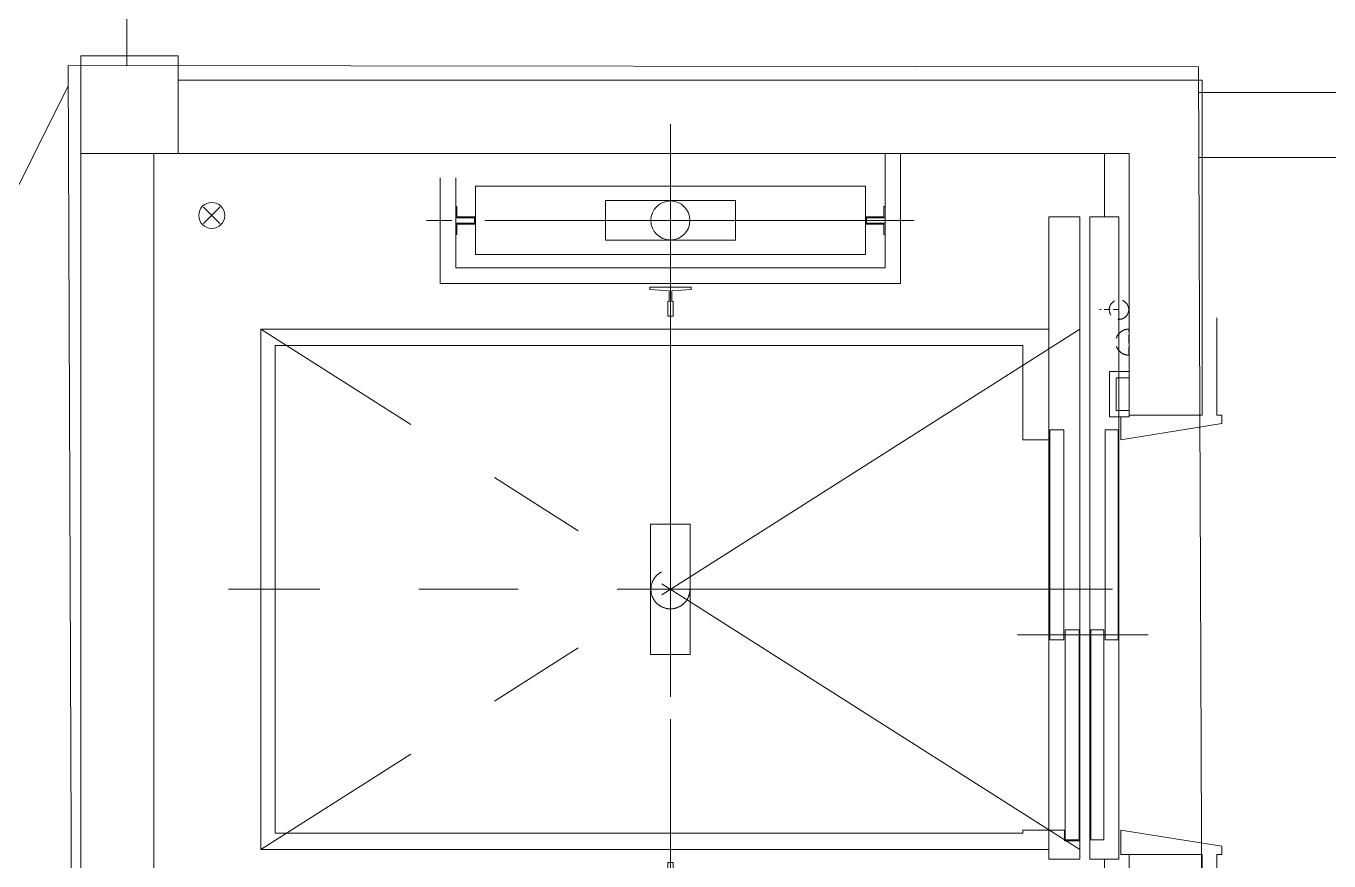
# Model space of a CAD drawing. Extents: x -234346 to 58427, y -132654 to -82394.
# Drawn here: x -148340 to -144331, y -103830 to -101263 of the extents above; entities that cross this region are included whole.
import ezdxf

# ---------------------------------------------------------------- set-up
doc = ezdxf.new("R2010")
doc.units = 0
doc.header["$LTSCALE"] = 8
doc.linetypes.add('CENTERX2', pattern=[101.60000000000001, 63.5, -12.7, 12.7, -12.7])
doc.linetypes.add('DASHED2', pattern=[9.524999999999999, 6.35, -3.175])
for name, color, linetype, lineweight in [('72_EGR_EQP_TAG', 9, 'Continuous', 5), ('Axis', 9, 'CENTERX2', 5), ('C-HYDR-CTCH', 9, 'Continuous', 5), ('Cabin', 9, 'Continuous', 5), ('Notes', 9, 'Continuous', 5), ('Structure', 9, 'Continuous', 5), ('Tech', 9, 'DASHED2', 5), ('Walls', 9, 'Continuous', 5)]:
    doc.layers.add(name, color=color, linetype=linetype, lineweight=lineweight)

# ---------------------------------------------------------------- blocks, each defined once
blk = doc.blocks.new('T127-1_B')
at = {"layer": 'Cabin'}
for p, q in [((78, 4), (82, 63.5)), ((44.5, 8), (44.5, 4)), ((44.5, 4), (78, 4)), ((44.5, -8), (44.5, -4)), ((44.5, -4), (78, -4)), ((78, -4), (82, -63.5))]:
    blk.add_line(p, q, dxfattribs=at)
at = {"layer": 'Cabin', "ltscale": 5}
for points in [[(82, 63.5), (89, 63.5), (89, -63.5), (82, -63.5)], [(44.5, 8), (0, 8), (0, -8), (44.5, -8)]]:
    blk.add_lwpolyline(points, dxfattribs=at)
blk = doc.blocks.new('T127-1_B__1680')
at = {"layer": 'Axis'}
blk.add_line((-990, 0), (990, 0), dxfattribs=at)
at = {"layer": 'Notes', "xscale": -1}
blk.add_blockref('T127-1_B', (-840, 0), dxfattribs=at)
at = {"layer": 'Notes'}
blk.add_blockref('T127-1_B', (840, 0), dxfattribs=at)
blk = doc.blocks.new('JIS5K')
at = {"layer": 'Cabin'}
for p, q in [((60.2, 8), (60.2, 11.2)), ((60.2, -8), (60.2, -11.2))]:
    blk.add_line(p, q, dxfattribs=at)
at = {"layer": 'Cabin', "ltscale": 5}
for points in [[(57, 11.2), (57, 43.5), (60.2, 43.5), (60.2, 11.2)], [(57, 11.2), (0, 11.2), (0, -11.2), (57, -11.2)], [(60.2, 8), (3.2, 8), (3.2, -8), (60.2, -8)], [(57, -11.2), (57, -43.5), (60.2, -43.5), (60.2, -11.2)]]:
    blk.add_lwpolyline(points, dxfattribs=at)
blk = doc.blocks.new('JIS5K__1200')
at = {"layer": 'Axis'}
blk.add_line((-750, 0), (750, 0), dxfattribs=at)
at = {"layer": 'Notes', "xscale": -1}
blk.add_blockref('JIS5K', (-600, 0), dxfattribs=at)
at = {"layer": 'Notes'}
blk.add_blockref('JIS5K', (600, 0), dxfattribs=at)
blk = doc.blocks.new('井道平面图轿厢1轿厢地坎')
at = {"layer": 'Axis', "ltscale": 0.864}
blk.add_lwpolyline([(0, 96), (0, -192)], dxfattribs=at)
at = {"layer": 'Cabin', "ltscale": 5}
for points in [[(690, 0), (690, -96), (-1285, -96), (-1285, 0)], [(15, -3), (15, -46), (-630, -46), (-630, -3)], [(630, -50), (630, -93), (-15, -93), (-15, -50)]]:
    blk.add_lwpolyline(points, close=True, dxfattribs=at)
at = {"layer": 'Cabin'}
for points in [[(600, 0), (600, -48)], [(600, -48), (633, -48)], [(633, -48), (633, -96)]]:
    blk.add_lwpolyline(points, dxfattribs=at)
blk = doc.blocks.new('层门地坎1')
at = {"layer": 'Axis', "ltscale": 0.81}
blk.add_lwpolyline([(0, 90), (0, -180)], dxfattribs=at)
at = {"layer": 'Cabin', "ltscale": 5}
for points in [[(690, 0), (690, -90), (-1285, -90), (-1285, 0)], [(630, -3), (630, -43), (-15, -43), (-15, -3)], [(15, -47), (15, -87), (-630, -87), (-630, -47)]]:
    blk.add_lwpolyline(points, close=True, dxfattribs=at)
blk = doc.blocks.new('A$C47696aed')
at = {"layer": 'C-HYDR-CTCH', "color": 4, "flags": 128}
blk.add_lwpolyline([(128.3565895769279, 14709.87276858068), (139.6772689623758, 11818.38234974514), (3617.41623332235, 11814.6816174041), (3606.095553987427, 14706.17203620868), (128.3565895769279, 14709.87276858068)], dxfattribs=at)
blk = doc.blocks.new('GF1')
at = {"layer": 'Axis', "color": 9}
blk.add_line((-146357.2958076226, -102066.1859361588, 5.889685836021185e-07), (-146357.2958186085, -101656.1859361588, 5.889685836021185e-07), dxfattribs=at)
at = {"layer": 'Axis', "color": 9, "ltscale": 3}
for points in [[(-146357.2958131155, -101565.1859361588), (-146357.2958131155, -104145.1859361588)], [(-145097.2958131155, -102195.1859361588), (-147617.2958131155, -103795.1859361589)], [(-145097.2958131155, -103795.1859361588), (-147617.2958131155, -102195.1859361588)], [(-144997.2958131155, -102995.1859361588), (-147717.2958131155, -102995.1859361589)]]:
    blk.add_lwpolyline(points, dxfattribs=at)
at = {"layer": 'Axis', "color": 9, "ltscale": 1.5}
blk.add_lwpolyline([(-146357.2958131155, -102745.1859361588), (-146357.2958131155, -103245.1859361588)], dxfattribs=at)
at = {"layer": 'Cabin', "color": 9, "ltscale": 5, "elevation": 5.89026791263032e-07}
for points in [[(-147065.4958166259, -101730.1859361589), (-147065.4958079171, -102055.1859551349), (-145649.0958079172, -102055.1859171826), (-145649.0958186353, -101655.1859171826)], [(-147017.4958166259, -101730.1859361589), (-147017.4958092032, -102007.1859538488), (-145697.0958092033, -102007.1859184687), (-145697.0958186353, -101655.1859184687)]]:
    blk.add_lwpolyline(points, dxfattribs=at)
at = {"layer": 'Cabin', "color": 9}
for points in [[(-145022.2958131155, -101655.1859361588), (-145022.2958131155, -101850.1859361588)], [(-145097.2958131155, -101850.1859361588), (-145193.2958131155, -101850.1859361588)], [(-145193.2958131155, -101850.1859361588), (-145193.2958131155, -102195.1859361588)], [(-145097.2958131155, -101850.1859361588), (-145193.2958131155, -101850.1859361588)], [(-145193.2958131155, -101850.1859361588), (-145193.2958131155, -102195.1859361588)], [(-145097.2958131155, -103825.1859361588), (-145097.2958131155, -101850.1859361588)], [(-145097.2958131155, -103825.1859361588), (-145097.2958131155, -101850.1859361588)], [(-146107.2958131155, -101861.1859294601), (-146607.2958131155, -101861.1859428575)], [(-145193.2958131155, -102195.1859361588), (-147617.2958131155, -102195.1859361588)], [(-147617.2958131155, -102195.1859361588), (-147617.2958131155, -103795.1859361589)], [(-145193.2958131155, -102195.1859361588), (-147617.2958131155, -102195.1859361588)], [(-147617.2958131155, -102195.1859361588), (-147617.2958131155, -103795.1859361589)], [(-145273.2958131155, -102245.1859361588), (-147573.2958131155, -102245.1859361589)], [(-147573.2958131155, -102245.1859361589), (-147573.2958131155, -102995.1859361589)], [(-145273.2958131155, -102535.1859361588), (-145273.2958131155, -102245.1859361588)], [(-145193.2958131155, -102535.1859361588), (-145273.2958131155, -102535.1859361588)], [(-147573.2958131155, -103745.1859361589), (-147573.2958131155, -102995.1859361589)], [(-145273.2958131155, -103745.1859361588), (-147573.2958131155, -103745.1859361589)], [(-145193.2958131155, -103735.1859361588), (-145273.2958131155, -103735.1859361588)], [(-145273.2958131155, -103735.1859361588), (-145273.2958131155, -103745.1859361588)], [(-147617.2958131155, -103795.1859361589), (-145193.2958131155, -103795.1859361588)], [(-147617.2958131155, -103795.1859361589), (-145193.2958131155, -103795.1859361588)], [(-145193.2958131155, -103795.1859361588), (-145193.2958131155, -103825.1859361588)], [(-145193.2958131155, -103795.1859361588), (-145193.2958131155, -103825.1859361588)], [(-145193.2958131155, -103825.1859361588), (-145097.2958131155, -103825.1859361588)], [(-145193.2958131155, -103825.1859361588), (-145097.2958131155, -103825.1859361588)], [(-145022.2958131155, -104055.1859361588), (-145022.2958131155, -103825.1859361588)]]:
    blk.add_lwpolyline(points, dxfattribs=at)
at = {"layer": 'Cabin', "color": 9, "ltscale": 5, "elevation": 5.89026791263032e-07}
blk.add_lwpolyline([(-146957.2958159291, -101756.1859522357), (-146957.295810302, -101966.1859522357), (-145757.295810302, -101966.1859200818), (-145757.2958159291, -101756.1859200818)], close=True, dxfattribs=at)
at = {"layer": 'Cabin', "color": 9, "elevation": 5.89026791263032e-07}
blk.add_lwpolyline([(-146557.29581475, -101800.1859415178), (-146557.2958114811, -101922.1859415178), (-146157.2958114811, -101922.1859307998), (-146157.29581475, -101800.1859307998)], close=True, dxfattribs=at)
for points in [[(-144971.2958131155, -102465.1859361588), (-144971.2958131155, -102535.1859361588), (-144661.2958131155, -102485.1859361588), (-144661.2958131155, -102460.1859361588), (-144676.2958131155, -102460.1859361588), (-144676.2958131155, -102160.1859361588)], [(-144946.2958131155, -103810.1859361588), (-144946.2958131155, -103810.1859361588), (-144971.2958131155, -103810.1859361588), (-144971.2958131155, -103735.1859361588), (-144661.2958131155, -103785.1859361588), (-144661.2958131155, -103810.1859361588), (-144676.2958131155, -103810.1859361588), (-144676.2958131155, -104110.1859361588)]]:
    blk.add_lwpolyline(points, dxfattribs=at)
at = {"layer": 'Cabin', "color": 9, "ltscale": 50, "elevation": 5.89026791263032e-07}
blk.add_lwpolyline([(-146418.2958131155, -103195.1859361588), (-146296.2958131155, -103195.1859361588), (-146296.2958131155, -102795.1859361588), (-146418.2958131155, -102795.1859361588)], close=True, dxfattribs=at)
at = {"layer": 'Cabin', "color": 9}
blk.add_circle((-146357.2958131155, -101861.1859361588, 5.889685836021185e-07), 60.00000000000001, dxfattribs=at)
at = {"layer": 'Notes', "color": 9}
for p, q in [((-147793.3792437187, -101820.657861296, 5.889685836021185e-07), (-147743.3792450584, -101870.6578612959, 5.889685836021185e-07)), ((-147743.3792450584, -101820.6578612959, 5.889685836021185e-07), (-147793.3792437187, -101870.657861296, 5.889685836021185e-07))]:
    blk.add_line(p, q, dxfattribs=at)
blk.add_circle((-147768.3792443888, -101845.6578612959, 5.889685836021185e-07), 40.00000000000001, dxfattribs=at)
at = {"layer": 'Structure', "color": 9, "elevation": 5.89026791263032e-07}
blk.add_lwpolyline([(-148171.2958131155, -101655.1859361588), (-147871.2958131155, -101655.1859361588), (-147871.2958131155, -101355.1859361588), (-148171.2958131155, -101355.1859361588)], close=True, dxfattribs=at)
at = {"layer": 'Structure', "color": 9}
for points in [[(-144721.2958131155, -102460.1859361588), (-144946.2958131155, -102460.1859361588), (-144946.2958131155, -101655.1859361588), (-147946.2958131155, -101655.1859361588), (-147946.2958131155, -104055.1859361589), (-144946.2958131155, -104055.1859361588), (-144946.2958131155, -103810.1859361588), (-144721.2958131155, -103810.1859361588), (-144721.2958131155, -104280.1859361588), (-148171.2958131155, -104280.1859361589), (-148171.2958131155, -101430.1859361589)], [(-147871.2958131155, -101430.1859361589), (-144721.2958131155, -101430.1859361588), (-144721.2958131155, -102460.1859361588)]]:
    blk.add_lwpolyline(points, dxfattribs=at)
at = {"layer": 'Tech', "color": 9, "ltscale": 0.36}
blk.add_lwpolyline([(-144977.2958131155, -102135.1859361588), (-145037.2958131155, -102135.1859361588)], dxfattribs=at)
at = {"layer": 'Tech', "color": 9, "ltscale": 0.48}
blk.add_lwpolyline([(-144947.2958131155, -102275.1859361588), (-144947.2958131155, -102195.1859361588)], dxfattribs=at)
at = {"layer": 'Tech', "color": 9, "ltscale": 9, "elevation": 5.89026791263032e-07}
for points in [[(-145006.2958131155, -102465.1859361588), (-145006.2958131155, -102325.1859361588), (-144946.2958131155, -102325.1859361588), (-144946.2958131155, -102465.1859361588)], [(-144986.2958131155, -102445.1859361588), (-144986.2958131155, -102345.1859361588), (-144946.2958131155, -102345.1859361588), (-144946.2958131155, -102445.1859361588)]]:
    blk.add_lwpolyline(points, close=True, dxfattribs=at)
at = {"layer": 'Tech', "color": 9}
blk.add_circle((-144977.2958131155, -102135.1859361588, 5.889685836021185e-07), 30.00000000000001, dxfattribs=at)
at = {"layer": 'Tech', "color": 9, "ltscale": 5}
blk.add_circle((-146357.2958131155, -102995.1859361588, 5.889685836021185e-07), 60.00000000000001, dxfattribs=at)
at = {"layer": 'Tech', "color": 9}
blk.add_arc((-144947.2958131155, -102235.1859361588, 5.889685836021185e-07), 40.00000000000001, 90.00000306824903, 270, dxfattribs=at)
at = {"layer": 'Walls', "color": 9}
for p, q in [((-148029.3671013077, -101385.1873783519), (-148029.3671013077, -101171.7926493181)), ((-149509.5655611448, -104046.4852038177), (-148210.1104447327, -101447.5749709926)), ((-144732.3073480562, -101467.6561546099, 5.889685836021185e-07), (-143729.3671013077, -101467.613042568)), ((-144731.5243258656, -101667.6530889441, 5.889685836021185e-07), (-143529.3671013077, -101667.613042568))]:
    blk.add_line(p, q, dxfattribs=at)
at = {"layer": 'Notes', "color": 9, "xscale": -1}
for name, p, rotation in [('JIS5K__1200', (-146357.2958131155, -101861.1859361588, 5.889685836021185e-07), 1.53523449952786e-06), ('井道平面图轿厢1轿厢地坎', (-145193.2958131155, -103135.1859361588, 5.889685836021185e-07), 90), ('层门地坎1', (-145067.2958131155, -103135.1859361588, 5.889685836021185e-07), 90)]:
    blk.add_blockref(name, p, dxfattribs=dict(at, rotation=rotation))
at = {"layer": 'Notes', "color": 9, "yscale": -1, "rotation": 270.0000000000001}
blk.add_blockref('T127-1_B__1680', (-146357.2958131155, -102995.1859361588, 5.889685836021185e-07), dxfattribs=at)
at = {"layer": 'Structure', "color": 9}
blk.add_blockref('A$C47696aed', (-148338.7120464381, -116094.8675535629, 5.889685836021185e-07), dxfattribs=at)

msp = doc.modelspace()

# ---------------------------------------------------------------- block references
at = {"layer": '72_EGR_EQP_TAG'}
msp.add_blockref('GF1', (0, 0), dxfattribs=at)

doc.saveas('drawing.dxf')
